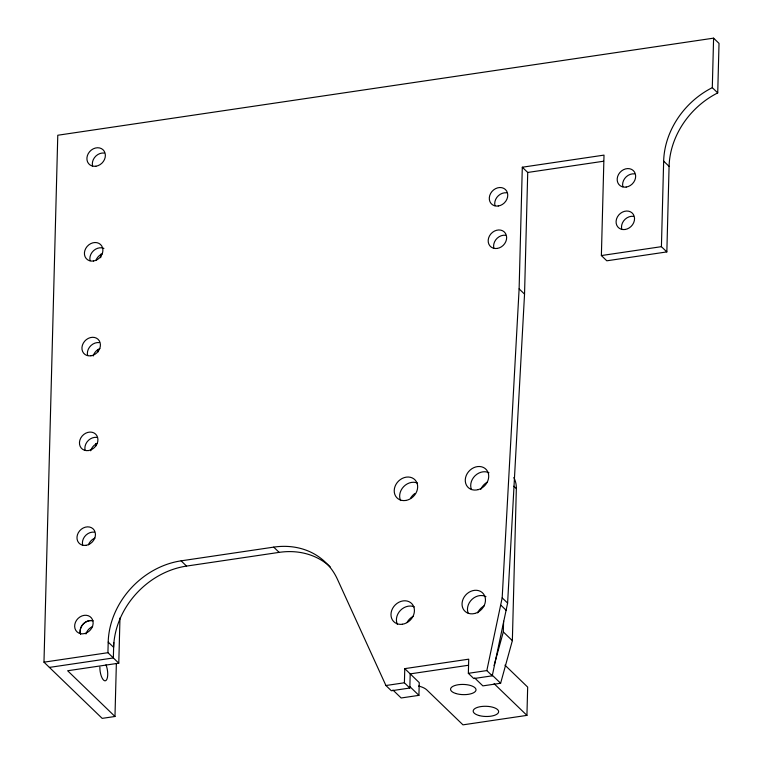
<?xml version="1.0" encoding="UTF-8"?>
<svg xmlns="http://www.w3.org/2000/svg" width="763" height="763" viewBox="0 0 763 763"><rect width="100%" height="100%" fill="white"/><g stroke="black" fill="none" stroke-linecap="round" stroke-linejoin="round"><path stroke-width="1.14" d="M116.367 663.438L114.975 716.486L102.185 718.374L43.977 662.17L57.778 135.242L713.596 38.15L719.023 43.396L717.725 92.905A77.206 64.836 -46 0 0 669.084 166.363L666.843 251.914L606.804 260.803L601.378 255.557L604.01 155.118L522.302 167.221L519.117 288.872L502.178 597.858L486.823 670.582L492.249 675.827L507.605 603.094L524.543 294.117L527.729 172.457L522.302 167.221M95.776 445.926L95.842 443.541M98.246 351.819L98.303 349.435M100.706 257.713L100.802 254.146M114.975 716.486L67.63 670.753L118.78 663.181L107.926 652.699L108.203 642.093A77.206 64.836 -46 0 1 181.108 560.843L273.717 547.128A77.206 64.836 -46 0 1 337.418 579.241L385.925 685.517L391.362 690.763L409.826 688.026L410.198 673.882L468.339 665.279M113.763 642.475L113.353 657.944L49.404 667.406M118.78 663.181L119.972 617.982M409.826 688.026L404.4 682.78L404.771 668.636L468.72 659.175L468.348 673.319L473.775 678.555L492.249 675.827M392.926 690.038L401.157 697.983L418.916 695.351L419.249 682.618L404.771 668.636M494.052 665.546L503.313 631.917L503.59 621.225M474.634 677.935L482.865 685.88L500.623 683.257L512.355 640.653L516.341 488.587A27.02 22.69 -46 0 0 513.833 477.571M418.525 686.013A19.304 7.725 1.5 0 1 426.784 689.895L462.979 724.85L526.928 715.379L527.672 687.091L504.944 665.145M666.843 251.914L661.416 246.668L663.657 161.117A77.206 64.836 -46 0 1 712.299 87.659L713.596 38.15M527.729 172.457L603.6 161.231M601.378 255.557L661.416 246.668M108.203 642.093L113.63 647.329A77.206 64.836 -46 0 1 186.534 566.089L279.153 552.374A77.206 64.836 -46 0 1 330.188 566.852M43.977 662.17L107.926 652.699M385.925 685.517L404.4 682.78M468.348 673.319L486.823 670.582M712.299 87.659L717.725 92.905M663.657 161.117L669.084 166.363M519.117 288.872L524.543 294.117M513.871 486.203L516.341 488.587M502.178 597.858L507.605 603.094M501.014 605.317L506.441 610.562M503.313 631.917L512.355 640.653M491.582 674.511L500.623 683.257M494.1 683.686L526.928 715.379M273.717 547.128L279.153 552.374M409.865 686.614L418.916 695.351M181.108 560.843L186.534 566.089M87.611 355.529A10.033 8.431 -46 0 1 99.219 342.597M400.623 500.557A12.742 10.701 -46 0 1 403.675 486.622A12.742 10.701 -46 0 1 417.495 483.074M85.132 450.313A10.033 8.431 -46 0 1 96.739 437.371M80.668 634.511A10.033 8.431 -46 0 1 83.014 624.191A10.033 8.431 -46 0 1 93.153 620.796M397.38 624.334A12.742 10.701 -46 0 1 400.432 610.39A12.742 10.701 -46 0 1 414.261 606.852M493.852 248.185A10.033 8.431 -46 0 1 505.459 235.252M471.477 489.598A12.742 10.701 -46 0 1 475.12 475.702A12.742 10.701 -46 0 1 488.978 472.755M468.139 613.128A12.742 10.701 -46 0 1 472.106 599.27A12.742 10.701 -46 0 1 485.974 596.647M90.101 260.755A10.033 8.431 -46 0 1 93.649 250.598A10.033 8.431 -46 0 1 103.911 248.414M494.968 205.752A10.033 8.431 -46 0 1 506.575 192.81M82.652 545.087A10.033 8.431 -46 0 1 94.259 532.145M92.581 165.981A10.033 8.431 -46 0 1 104.188 153.048M621.75 229.253A10.033 8.431 -46 0 1 633.357 216.32M622.856 186.821A10.033 8.431 -46 0 1 634.463 173.878M480.757 489.407A12.742 10.701 -46 0 1 487.271 482.149M410.418 498.458A12.742 10.701 -46 0 1 414.824 493.547M407.175 622.226A12.742 10.701 -46 0 1 413.46 616.189M477.638 612.899A12.742 10.701 -46 0 1 484.295 605.784M80.401 633.471A9.967 8.364 -46 0 1 91.922 620.624M85.952 633.986A9.967 8.364 -46 0 1 92.609 626.576M95.909 260.441A10.033 8.431 -46 0 1 102.356 253.774M93.172 356.016A10.033 8.431 -46 0 1 99.867 348.548M90.683 450.79A10.033 8.431 -46 0 1 97.387 443.322M88.47 544.772A10.033 8.431 -46 0 1 94.908 538.096M105.971 664.811A10.033 3.681 81.6 0 1 105.552 680.739A10.033 3.681 81.6 0 1 99.877 667.1M90.931 355.787A10.033 8.431 -46 0 0 99.295 340.813A10.033 8.431 -46 0 0 83.291 343.178A10.033 8.431 -46 0 0 90.931 355.787M405.639 500.48A12.742 10.701 -46 0 0 416.245 481.472A12.742 10.701 -46 0 0 395.94 484.476A12.742 10.701 -46 0 0 405.639 500.48M88.451 450.561A10.033 8.431 -46 0 0 96.806 435.587A10.033 8.431 -46 0 0 80.811 437.952A10.033 8.431 -46 0 0 88.451 450.561M84.779 633.509A10.033 8.431 -46 0 0 91.417 617.925A10.033 8.431 -46 0 0 75.48 622.217A10.033 8.431 -46 0 0 84.779 633.509M625.059 229.501A10.033 8.431 -46 0 0 633.424 214.527A10.033 8.431 -46 0 0 617.429 216.902A10.033 8.431 -46 0 0 625.059 229.501M626.175 187.069A10.033 8.431 -46 0 0 634.539 172.095A10.033 8.431 -46 0 0 618.535 174.46A10.033 8.431 -46 0 0 626.175 187.069M497.171 248.442A10.033 8.431 -46 0 0 505.526 233.459A10.033 8.431 -46 0 0 489.531 235.834A10.033 8.431 -46 0 0 497.171 248.442M402.397 624.248A12.742 10.701 -46 0 0 413.012 605.24A12.742 10.701 -46 0 0 392.697 608.254A12.742 10.701 -46 0 0 402.397 624.248M478.22 489.636A12.742 10.701 -46 0 0 486.479 469.808A12.742 10.701 -46 0 0 466.279 475.425A12.742 10.701 -46 0 0 478.22 489.636M474.7 613.481A12.742 10.701 -46 0 0 483.408 593.786A12.742 10.701 -46 0 0 463.16 598.926A12.742 10.701 -46 0 0 474.7 613.481M498.277 206A10.033 8.431 -46 0 0 506.642 191.027A10.033 8.431 -46 0 0 490.647 193.392A10.033 8.431 -46 0 0 498.277 206M85.971 545.335A10.033 8.431 -46 0 0 94.326 530.361A10.033 8.431 -46 0 0 78.331 532.727A10.033 8.431 -46 0 0 85.971 545.335M95.89 166.229A10.033 8.431 -46 0 0 104.254 151.255A10.033 8.431 -46 0 0 88.26 153.621A10.033 8.431 -46 0 0 95.89 166.229M93.41 261.013A10.033 8.431 -46 0 0 101.775 246.029A10.033 8.431 -46 0 0 85.771 248.404A10.033 8.431 -46 0 0 93.41 261.013M479.259 715.589A12.742 5.103 1.5 0 0 498.64 711.784A12.742 5.103 1.5 0 0 479.813 706.767A12.742 5.103 1.5 0 0 479.259 715.589M455.625 693.443A12.742 5.103 1.5 0 0 475.931 690.439A12.742 5.103 1.5 0 0 458.305 684.726A12.742 5.103 1.5 0 0 455.625 693.443"/></g></svg>
